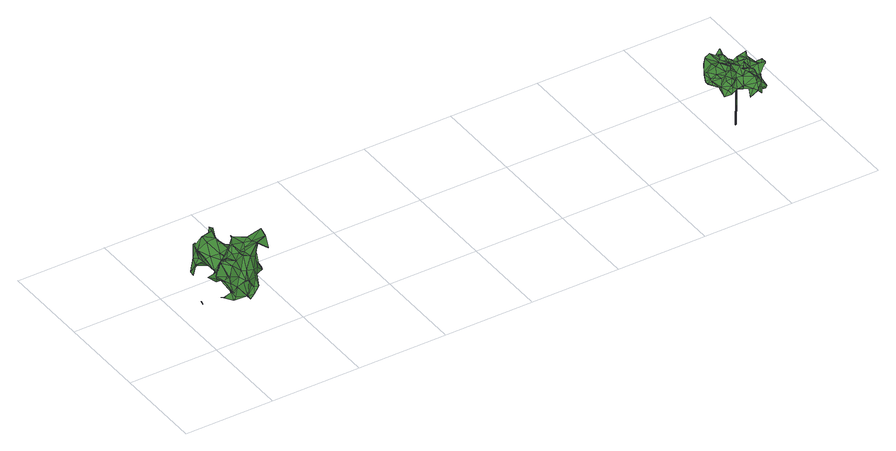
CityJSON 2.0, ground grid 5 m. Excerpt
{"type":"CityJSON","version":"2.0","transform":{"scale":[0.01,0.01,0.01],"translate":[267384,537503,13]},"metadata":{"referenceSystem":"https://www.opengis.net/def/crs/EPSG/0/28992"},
"CityObjects":{
"tree1":{"type":"SolitaryVegetationObject","attributes":{"gtid":655,"crown_width_m":3.95,"crown_median_z":15.3,"crown_r50_m":0.193,"crown_porosity":0.924,"trunk_H_m":2.06,"trunk_DBH_m":0.0752,"trunk_radius_m":0.0376,"trunk_base_height_m":13.24,"original_gtid":"657"},"geometry":[{"type":"Solid","lod":"3","boundaries":[[[[0,1,2]],[[3,4,5]],[[6,7,8]],[[9,10,11]],[[12,13,14]],[[15,16,17]],[[4,18,19]],[[20,21,22]],[[23,24,25]],[[26,27,28]],[[29,28,27]],[[30,31,32]],[[11,24,33]],[[34,35,36]],[[30,37,31]],[[20,22,38]],[[39,40,41]],[[42,43,44]],[[38,45,20]],[[5,46,3]],[[47,48,34]],[[49,50,51]],[[52,53,54]],[[55,56,57]],[[58,59,60]],[[38,58,60]],[[46,61,62]],[[63,64,65]],[[66,67,68]],[[69,52,54]],[[62,70,71]],[[72,73,74]],[[75,76,77]],[[78,79,80]],[[81,12,82]],[[83,84,85]],[[86,8,87]],[[87,8,88]],[[89,90,29]],[[59,58,91]],[[38,92,45]],[[34,93,47]],[[41,40,94]],[[91,58,38]],[[95,17,16]],[[25,17,96]],[[55,57,97]],[[98,99,100]],[[101,15,102]],[[103,104,105]],[[106,107,108]],[[109,110,84]],[[109,84,83]],[[111,90,77]],[[112,113,114]],[[112,114,115]],[[116,27,117]],[[77,118,111]],[[75,64,76]],[[109,119,120]],[[121,122,101]],[[3,18,4]],[[66,123,124]],[[66,124,125]],[[126,127,128]],[[113,112,129]],[[120,119,130]],[[131,19,132]],[[131,132,51]],[[12,133,134]],[[46,112,135]],[[80,42,78]],[[29,136,28]],[[123,108,2]],[[129,112,46]],[[129,46,5]],[[51,132,36]],[[48,35,34]],[[137,35,48]],[[24,11,102]],[[33,102,9]],[[138,139,106]],[[140,141,142]],[[143,142,141]],[[144,53,145]],[[112,115,135]],[[146,147,148]],[[145,53,111]],[[83,85,143]],[[34,36,93]],[[148,2,1]],[[123,2,148]],[[149,12,150]],[[13,12,149]],[[69,121,101]],[[29,90,136]],[[151,136,111]],[[111,136,90]],[[152,133,153]],[[63,154,155]],[[95,96,17]],[[121,156,157]],[[77,158,75]],[[134,159,160]],[[23,25,96]],[[85,84,122]],[[122,84,161]],[[127,137,48]],[[125,124,104]],[[162,67,66]],[[163,67,162]],[[75,89,149]],[[22,91,38]],[[164,165,166]],[[164,166,78]],[[117,26,167]],[[33,69,102]],[[168,169,56]],[[101,122,161]],[[156,54,170]],[[121,54,156]],[[107,2,108]],[[171,172,7]],[[171,173,174]],[[6,174,173]],[[167,175,108]],[[176,79,78]],[[154,177,155]],[[178,179,45]],[[120,110,109]],[[31,110,120]],[[96,180,23]],[[99,181,182]],[[183,99,182]],[[21,179,164]],[[120,184,31]],[[32,31,184]],[[185,130,186]],[[78,42,21]],[[107,146,0]],[[95,146,107]],[[187,188,189]],[[32,181,30]],[[182,181,32]],[[22,82,91]],[[43,156,177]],[[146,95,100]],[[146,100,99]],[[62,190,18]],[[71,190,62]],[[191,165,179]],[[191,179,178]],[[97,168,55]],[[11,33,9]],[[149,116,192]],[[89,116,149]],[[4,131,5]],[[181,193,110]],[[119,186,130]],[[194,195,196]],[[126,197,163]],[[88,129,87]],[[127,48,70]],[[189,106,187]],[[178,160,191]],[[126,198,197]],[[157,156,199]],[[200,150,81]],[[200,81,82]],[[8,86,194]],[[8,194,6]],[[56,169,57]],[[60,92,38]],[[60,59,92]],[[131,51,201]],[[67,163,197]],[[36,132,71]],[[198,88,202]],[[148,1,146]],[[75,149,150]],[[203,51,36]],[[203,49,51]],[[36,35,203]],[[7,172,204]],[[7,204,8]],[[67,73,68]],[[117,167,205]],[[117,205,68]],[[143,185,83]],[[206,86,201]],[[189,95,107]],[[134,207,159]],[[108,123,167]],[[36,71,93]],[[128,127,70]],[[5,87,129]],[[86,87,5]],[[206,201,51]],[[168,56,55]],[[137,208,125]],[[209,14,13]],[[130,184,120]],[[202,88,8]],[[110,193,99]],[[43,177,154]],[[10,102,11]],[[161,15,101]],[[109,186,119]],[[9,102,10]],[[21,42,44]],[[22,21,44]],[[192,116,72]],[[20,45,21]],[[25,24,102]],[[45,179,21]],[[102,17,25]],[[101,102,69]],[[146,1,0]],[[94,40,210]],[[39,210,40]],[[98,100,95]],[[76,118,77]],[[194,211,195]],[[184,195,211]],[[64,155,76]],[[212,137,125]],[[174,130,185]],[[106,189,107]],[[63,155,64]],[[192,209,13]],[[200,44,154]],[[26,28,151]],[[26,151,138]],[[174,213,171]],[[110,214,84]],[[65,64,150]],[[215,98,16]],[[215,16,15]],[[216,33,24]],[[18,132,19]],[[141,140,185]],[[141,185,143]],[[81,150,12]],[[109,83,185]],[[212,217,137]],[[37,30,181]],[[127,208,137]],[[12,218,82]],[[12,178,218]],[[29,27,89]],[[47,71,48]],[[70,48,71]],[[7,6,173]],[[7,173,171]],[[114,219,115]],[[99,212,103]],[[149,192,13]],[[153,133,14]],[[161,214,98]],[[91,92,59]],[[84,214,161]],[[194,86,206]],[[162,125,208]],[[162,66,125]],[[170,54,144]],[[121,69,54]],[[161,215,15]],[[198,220,221]],[[159,207,213]],[[183,217,212]],[[50,49,183]],[[50,183,32]],[[108,175,106]],[[75,150,64]],[[136,151,28]],[[52,222,139]],[[143,85,223]],[[153,41,152]],[[202,204,67]],[[102,15,17]],[[184,196,195]],[[26,138,175]],[[175,167,26]],[[94,134,152]],[[207,134,94]],[[45,218,178]],[[135,61,46]],[[162,126,163]],[[22,224,82]],[[200,82,224]],[[4,19,131]],[[76,145,118]],[[223,165,143]],[[165,142,143]],[[147,104,124]],[[50,206,51]],[[127,126,208]],[[221,220,113]],[[219,113,220]],[[162,208,126]],[[198,67,197]],[[198,202,67]],[[0,2,107]],[[116,89,27]],[[138,106,175]],[[57,169,97]],[[161,98,215]],[[159,213,140]],[[159,140,142]],[[216,24,225]],[[23,225,24]],[[145,111,118]],[[140,213,174]],[[185,140,174]],[[5,226,86]],[[189,216,95]],[[33,216,188]],[[189,188,216]],[[95,16,98]],[[203,35,137]],[[212,99,183]],[[79,43,80]],[[70,62,128]],[[93,71,47]],[[82,218,92]],[[45,92,218]],[[94,152,41]],[[134,133,152]],[[92,91,82]],[[32,184,211]],[[3,62,18]],[[41,73,67]],[[46,62,3]],[[98,214,99]],[[110,99,214]],[[125,104,212]],[[148,124,123]],[[207,171,213]],[[153,209,41]],[[135,219,220]],[[135,220,198]],[[33,188,227]],[[174,6,196]],[[174,196,130]],[[79,176,199]],[[116,117,228]],[[153,14,209]],[[216,225,95]],[[39,229,172]],[[202,8,204]],[[223,176,166]],[[176,78,166]],[[192,72,74]],[[209,192,74]],[[227,139,222]],[[184,130,196]],[[41,74,73]],[[209,74,41]],[[137,217,203]],[[147,230,105]],[[103,105,230]],[[146,230,147]],[[187,227,188]],[[85,122,223]],[[88,221,129]],[[113,129,221]],[[52,69,222]],[[227,69,33]],[[194,196,6]],[[203,217,49]],[[183,49,217]],[[50,32,211]],[[68,231,117]],[[73,231,68]],[[50,211,206]],[[194,206,211]],[[187,139,227]],[[147,105,104]],[[43,42,80]],[[90,158,77]],[[90,89,158]],[[212,104,103]],[[21,164,78]],[[225,180,95]],[[225,23,180]],[[95,180,96]],[[147,124,148]],[[97,169,168]],[[159,142,160]],[[117,27,26]],[[191,142,165]],[[121,223,122]],[[157,223,121]],[[157,176,223]],[[207,39,172]],[[207,94,210]],[[171,207,172]],[[154,44,43]],[[165,164,179]],[[39,41,229]],[[207,210,39]],[[191,160,142]],[[111,53,151]],[[126,61,198]],[[65,154,63]],[[150,154,65]],[[150,200,154]],[[76,155,145]],[[144,145,155]],[[135,198,61]],[[204,172,232]],[[67,204,232]],[[156,43,233]],[[128,61,126]],[[128,62,61]],[[99,103,230]],[[146,99,230]],[[229,41,67]],[[232,172,229]],[[132,190,71]],[[18,190,132]],[[181,99,193]],[[37,181,31]],[[110,31,181]],[[144,177,170]],[[170,177,156]],[[14,133,12]],[[67,232,229]],[[113,219,114]],[[198,221,88]],[[135,115,219]],[[79,199,43]],[[43,199,233]],[[156,233,199]],[[75,158,89]],[[68,205,66]],[[66,205,123]],[[167,123,205]],[[116,228,72]],[[182,32,183]],[[134,160,178]],[[12,134,178]],[[144,155,177]],[[86,226,131]],[[5,131,226]],[[227,222,69]],[[52,139,151]],[[151,139,138]],[[131,201,86]],[[187,106,139]],[[228,117,231]],[[228,231,72]],[[73,72,231]],[[151,53,52]],[[157,199,176]],[[223,166,165]],[[54,53,144]],[[44,200,224]],[[44,224,22]],[[185,186,109]],[[234,235,236]],[[234,236,237]],[[237,236,238]],[[237,238,239]],[[236,235,240]],[[236,240,238]],[[238,240,241]],[[238,241,239]],[[240,235,242]],[[240,242,241]],[[241,242,243]],[[241,243,239]],[[242,235,244]],[[242,244,243]],[[243,244,245]],[[243,245,239]],[[244,235,246]],[[244,246,245]],[[245,246,247]],[[245,247,239]],[[246,235,248]],[[246,248,247]],[[247,248,249]],[[247,249,239]],[[248,235,250]],[[248,250,249]],[[249,250,251]],[[249,251,239]],[[250,235,252]],[[250,252,251]],[[251,252,253]],[[251,253,239]],[[252,235,254]],[[252,254,253]],[[253,254,255]],[[253,255,239]],[[254,235,256]],[[254,256,255]],[[255,256,257]],[[255,257,239]],[[256,235,258]],[[256,258,257]],[[257,258,259]],[[257,259,239]],[[258,235,260]],[[258,260,259]],[[259,260,261]],[[259,261,239]],[[260,235,262]],[[260,262,261]],[[261,262,263]],[[261,263,239]],[[262,235,264]],[[262,264,263]],[[263,264,265]],[[263,265,239]],[[264,235,266]],[[264,266,265]],[[265,266,267]],[[265,267,239]],[[266,235,268]],[[266,268,267]],[[267,268,269]],[[267,269,239]],[[268,235,270]],[[268,270,269]],[[269,270,271]],[[269,271,239]],[[270,235,272]],[[270,272,271]],[[271,272,273]],[[271,273,239]],[[272,235,274]],[[272,274,273]],[[273,274,275]],[[273,275,239]],[[274,235,276]],[[274,276,275]],[[275,276,277]],[[275,277,239]],[[276,235,278]],[[276,278,277]],[[277,278,279]],[[277,279,239]],[[278,235,280]],[[278,280,279]],[[280,235,281]],[[280,281,279]],[[279,281,282]],[[279,282,239]],[[281,235,234]],[[281,234,282]],[[282,234,237]],[[282,237,239]]]]}]},
"tree2":{"type":"SolitaryVegetationObject","attributes":{"gtid":654,"crown_width_m":2.58,"crown_median_z":15.96,"crown_r50_m":0.155,"crown_porosity":0.922,"trunk_H_m":2.9,"trunk_DBH_m":0.0597,"trunk_radius_m":0.0298,"trunk_base_height_m":13.06,"original_gtid":"656"},"geometry":[{"type":"MultiSurface","lod":"3","boundaries":[[[283,284,285]],[[286,287,288]],[[289,290,291]],[[292,293,294]],[[295,296,297]],[[298,299,300]],[[301,302,285]],[[303,304,305]],[[306,307,308]],[[309,308,307]],[[310,311,312]],[[313,314,315]],[[316,317,318]],[[319,320,321]],[[322,323,324]],[[325,326,327]],[[328,329,330]],[[331,324,323]],[[332,333,326]],[[332,326,334]],[[335,336,337]],[[338,339,340]],[[341,342,343]],[[341,343,344]],[[331,323,299]],[[345,346,347]],[[348,349,350]],[[311,351,352]],[[353,334,354]],[[355,356,357]],[[358,356,355]],[[292,359,293]],[[360,361,362]],[[363,286,288]],[[287,364,365]],[[366,367,368]],[[369,368,367]],[[306,308,370]],[[371,372,373]],[[287,374,375]],[[287,375,288]],[[376,352,351]],[[377,378,309]],[[379,380,381]],[[379,381,382]],[[383,358,355]],[[384,385,386]],[[333,384,386]],[[382,381,387]],[[388,389,390]],[[388,390,391]],[[291,392,356]],[[393,346,345]],[[380,379,330]],[[394,395,396]],[[394,382,395]],[[397,398,361]],[[399,400,401]],[[402,403,404]],[[293,359,405]],[[405,359,406]],[[365,374,287]],[[338,407,408]],[[362,361,398]],[[313,315,350]],[[409,388,391]],[[393,409,391]],[[322,373,323]],[[400,410,411]],[[348,412,349]],[[368,289,413]],[[368,387,289]],[[399,338,385]],[[377,414,378]],[[378,414,389]],[[415,365,306]],[[329,343,342]],[[301,416,417]],[[418,303,419]],[[418,419,420]],[[421,413,422]],[[423,286,424]],[[425,426,427]],[[323,372,299]],[[363,288,428]],[[328,343,329]],[[309,370,308]],[[421,429,413]],[[430,413,429]],[[431,325,432]],[[330,433,380]],[[393,434,435]],[[436,437,438]],[[285,439,283]],[[346,396,347]],[[417,440,439]],[[383,325,335]],[[316,441,317]],[[442,366,440]],[[354,443,353]],[[414,443,354]],[[444,445,446]],[[394,328,382]],[[326,447,334]],[[448,449,450]],[[385,400,399]],[[346,393,391]],[[339,331,340]],[[408,407,333]],[[408,333,451]],[[385,317,386]],[[312,367,429]],[[309,307,452]],[[307,453,452]],[[445,454,446]],[[359,454,406]],[[303,450,419]],[[455,456,297]],[[391,457,423]],[[346,391,458]],[[459,429,421]],[[379,328,330]],[[451,332,460]],[[359,292,425]],[[359,425,305]],[[305,304,444]],[[461,375,374]],[[430,366,413]],[[430,440,366]],[[359,305,462]],[[371,463,464]],[[465,416,284]],[[285,284,416]],[[371,336,372]],[[466,300,467]],[[402,290,433]],[[468,442,465]],[[406,454,389]],[[349,460,449]],[[332,449,460]],[[433,330,329]],[[345,347,469]],[[431,470,331]],[[398,311,352]],[[471,334,447]],[[472,393,435]],[[420,443,473]],[[414,473,443]],[[474,475,471]],[[453,306,476]],[[307,306,453]],[[419,450,353]],[[364,476,306]],[[444,446,462]],[[444,462,305]],[[477,455,459]],[[359,462,454]],[[446,454,462]],[[322,436,373]],[[390,475,341]],[[474,402,478]],[[342,478,433]],[[402,433,478]],[[383,326,325]],[[317,326,383]],[[479,442,468]],[[364,306,365]],[[375,480,481]],[[461,480,375]],[[350,349,448]],[[314,425,292]],[[482,426,425]],[[383,335,319]],[[430,439,440]],[[336,335,325]],[[483,484,485]],[[295,297,314]],[[389,388,406]],[[472,406,388]],[[486,466,298]],[[374,343,328]],[[365,343,374]],[[403,487,404]],[[404,487,488]],[[358,421,356]],[[489,375,481]],[[285,302,439]],[[292,295,314]],[[294,295,292]],[[301,417,302]],[[439,302,417]],[[360,283,479]],[[413,366,368]],[[386,326,333]],[[334,353,332]],[[431,299,466]],[[457,490,476]],[[453,476,490]],[[380,491,381]],[[285,416,301]],[[372,323,373]],[[416,465,442]],[[416,442,417]],[[400,411,401]],[[422,413,289]],[[291,421,422]],[[431,467,336]],[[440,417,442]],[[438,373,436]],[[425,313,482]],[[354,492,390]],[[354,390,389]],[[378,453,490]],[[397,360,398]],[[328,493,382]],[[494,382,493]],[[455,495,429]],[[289,496,290]],[[312,429,310]],[[298,300,486]],[[319,486,300]],[[497,498,489]],[[355,357,318]],[[355,318,317]],[[407,401,411]],[[338,401,407]],[[472,388,409]],[[402,474,403]],[[316,403,474]],[[444,499,445]],[[304,499,444]],[[457,476,364]],[[457,364,287]],[[423,457,287]],[[316,318,403]],[[398,360,311]],[[312,311,360]],[[402,404,290]],[[380,433,496]],[[406,472,405]],[[336,467,299]],[[299,372,336]],[[289,291,422]],[[426,482,500]],[[438,500,501]],[[466,467,431]],[[452,377,309]],[[453,377,452]],[[435,294,293]],[[435,502,294]],[[293,405,435]],[[362,312,360]],[[435,434,503]],[[393,503,434]],[[393,472,409]],[[472,435,405]],[[340,331,470]],[[340,470,432]],[[339,338,460]],[[338,340,385]],[[389,377,453]],[[332,450,449]],[[485,450,303]],[[448,450,485]],[[291,504,392]],[[473,414,499]],[[473,499,304]],[[328,396,461]],[[380,496,491]],[[289,491,496]],[[457,391,490]],[[333,407,384]],[[338,399,401]],[[474,471,316]],[[349,449,448]],[[383,466,358]],[[324,460,322]],[[339,460,324]],[[363,428,489]],[[383,319,466]],[[469,376,505]],[[505,345,469]],[[425,314,313]],[[354,334,471]],[[466,299,298]],[[339,324,331]],[[466,319,300]],[[428,375,489]],[[368,369,387]],[[445,499,454]],[[454,499,414]],[[484,506,350]],[[305,506,485]],[[350,506,427]],[[317,383,355]],[[297,456,477]],[[455,297,296]],[[488,504,290]],[[291,290,504]],[[317,441,386]],[[431,331,299]],[[349,322,460]],[[340,432,325]],[[448,485,484]],[[448,484,350]],[[466,421,358]],[[398,507,395]],[[294,502,296]],[[382,494,379]],[[328,379,494]],[[363,489,498]],[[489,481,497]],[[398,497,469]],[[418,420,303]],[[290,496,433]],[[468,508,397]],[[351,311,310]],[[351,310,509]],[[319,459,486]],[[477,321,510]],[[477,510,297]],[[454,414,377]],[[328,461,374]],[[315,314,320]],[[315,320,337]],[[335,337,320]],[[336,325,431]],[[378,389,453]],[[353,443,420]],[[404,488,290]],[[501,500,482]],[[501,482,464]],[[451,460,408]],[[494,493,328]],[[421,466,459]],[[486,459,466]],[[474,341,475]],[[340,327,385]],[[325,327,340]],[[390,341,344]],[[342,341,478]],[[474,478,341]],[[424,497,481]],[[321,320,314]],[[454,377,389]],[[412,348,437]],[[412,437,436]],[[283,360,284]],[[397,284,360]],[[300,299,467]],[[396,346,458]],[[319,477,459]],[[332,451,333]],[[353,420,419]],[[398,352,497]],[[469,352,376]],[[386,441,326]],[[326,441,316]],[[387,491,289]],[[381,491,387]],[[291,356,421]],[[357,392,504]],[[356,392,357]],[[408,460,338]],[[411,410,407]],[[407,410,384]],[[384,410,385]],[[385,410,400]],[[469,507,398]],[[469,347,507]],[[394,396,328]],[[303,473,304]],[[420,473,303]],[[502,509,495]],[[502,495,455]],[[389,414,354]],[[390,344,490]],[[390,490,391]],[[433,329,342]],[[395,507,396]],[[485,303,305]],[[468,397,361]],[[375,428,288]],[[326,316,471]],[[337,464,350]],[[393,376,351]],[[345,505,393]],[[505,376,393]],[[483,485,506]],[[425,506,305]],[[427,506,425]],[[483,506,484]],[[350,464,313]],[[482,313,464]],[[350,315,337]],[[362,398,395]],[[319,321,477]],[[294,296,295]],[[347,396,507]],[[438,437,500]],[[498,497,352]],[[403,318,487]],[[461,396,480]],[[481,480,424]],[[423,424,480]],[[391,423,480]],[[391,480,458]],[[396,458,480]],[[500,437,511]],[[348,511,437]],[[471,492,354]],[[487,318,357]],[[471,512,492]],[[492,512,475]],[[475,512,471]],[[492,475,390]],[[337,336,371]],[[371,464,337]],[[415,513,344]],[[429,495,310]],[[509,310,495]],[[286,423,287]],[[314,297,510]],[[415,306,513]],[[393,351,503]],[[500,511,426]],[[351,509,503]],[[353,450,332]],[[513,306,378]],[[465,508,468]],[[284,397,508]],[[284,508,465]],[[513,378,490]],[[513,490,344]],[[286,363,497]],[[382,369,395]],[[382,387,369]],[[439,514,283]],[[430,514,439]],[[314,510,321]],[[362,395,369]],[[385,327,326]],[[286,497,424]],[[363,498,497]],[[335,320,319]],[[455,477,456]],[[362,367,312]],[[362,369,367]],[[442,367,366]],[[326,471,447]],[[459,455,429]],[[430,429,367]],[[468,361,479]],[[360,479,361]],[[432,470,431]],[[464,463,501]],[[371,373,463]],[[373,438,463]],[[502,455,296]],[[438,501,463]],[[415,344,343]],[[415,343,365]],[[385,326,317]],[[469,497,352]],[[378,370,309]],[[378,306,370]],[[322,349,412]],[[436,322,412]],[[357,504,487]],[[487,504,488]],[[367,514,430]],[[367,442,514]],[[479,514,442]],[[479,283,514]],[[426,511,427]],[[502,503,509]],[[435,503,502]],[[350,511,348]],[[350,427,511]],[[515,516,517]],[[515,517,518]],[[518,517,519]],[[518,519,520]],[[517,516,521]],[[517,521,519]],[[521,516,522]],[[521,522,519]],[[519,522,523]],[[519,523,520]],[[522,516,524]],[[522,524,523]],[[523,524,525]],[[523,525,520]],[[525,524,526]],[[525,526,520]],[[524,516,527]],[[524,527,526]],[[526,527,528]],[[526,528,520]],[[527,516,529]],[[527,529,528]],[[528,529,530]],[[528,530,520]],[[529,516,531]],[[529,531,530]],[[530,531,532]],[[530,532,520]],[[532,531,533]],[[532,533,520]],[[531,516,534]],[[531,534,533]],[[533,534,535]],[[533,535,520]],[[535,534,536]],[[535,536,520]],[[534,516,537]],[[534,537,536]],[[537,516,538]],[[537,538,536]],[[536,538,539]],[[536,539,520]],[[538,516,540]],[[538,540,539]],[[539,540,541]],[[539,541,520]],[[540,516,542]],[[540,542,541]],[[541,542,543]],[[541,543,520]],[[543,542,544]],[[543,544,520]],[[542,516,545]],[[542,545,544]],[[544,545,546]],[[544,546,520]],[[545,516,547]],[[545,547,546]],[[547,516,548]],[[547,548,546]],[[546,548,549]],[[546,549,520]],[[548,516,550]],[[548,550,549]],[[549,550,551]],[[549,551,520]],[[550,516,552]],[[550,552,551]],[[551,552,553]],[[551,553,520]],[[553,552,554]],[[553,554,520]],[[552,516,515]],[[552,515,554]],[[554,515,518]],[[554,518,520]]]}]}
},
"vertices":[
[301,342,365],[301,342,363],[299,325,368],[208,531,231],[231,543,214],[212,505,164],[335,365,143],[288,347,162],[279,399,163],[378,120,396],[380,121,395],[379,121,397],[169,223,219],[153,239,206],[155,239,205],[385,233,326],[371,300,345],[394,239,339],[220,534,235],[233,544,214],[214,161,139],[252,122,157],[200,151,130],[437,277,394],[421,213,395],[422,213,393],[198,211,351],[182,212,294],[186,199,358],[146,191,361],[452,396,223],[445,351,215],[417,400,207],[362,200,385],[302,497,314],[301,479,273],[301,481,273],[460,381,233],[178,206,122],[210,320,157],[197,317,209],[173,288,214],[244,73,171],[242,95,176],[241,95,175],[213,173,147],[172,477,197],[284,507,322],[269,458,333],[340,447,231],[344,440,225],[314,473,224],[277,190,347],[235,145,302],[260,133,298],[79,259,107],[81,259,107],[82,248,93],[171,223,116],[170,223,117],[172,223,117],[181,435,216],[203,471,269],[168,97,222],[158,99,231],[157,99,229],[234,321,256],[195,318,209],[211,292,240],[314,180,337],[213,461,319],[270,489,304],[132,279,219],[173,288,216],[132,278,218],[130,134,285],[150,105,280],[147,112,315],[281,97,171],[281,96,173],[245,72,171],[217,183,193],[204,180,161],[412,237,199],[401,245,219],[401,209,201],[257,430,170],[227,428,160],[226,427,161],[123,195,280],[142,181,357],[176,206,123],[177,206,124],[284,509,314],[248,271,229],[373,305,351],[436,277,392],[82,247,94],[375,322,304],[385,362,281],[375,324,305],[355,202,302],[362,200,383],[344,318,236],[292,296,248],[335,288,243],[263,268,371],[299,325,370],[252,278,356],[415,266,191],[428,305,233],[188,146,345],[138,448,147],[139,448,146],[127,402,156],[126,402,157],[152,229,275],[178,254,297],[149,112,315],[411,296,180],[426,324,197],[305,137,284],[352,179,252],[265,271,318],[270,287,257],[253,359,266],[161,421,283],[193,429,347],[164,453,288],[193,470,148],[390,304,156],[256,499,217],[264,504,225],[177,251,226],[226,236,232],[155,426,194],[169,185,360],[263,417,318],[236,229,348],[267,214,351],[312,298,191],[358,282,199],[321,217,216],[364,217,175],[233,96,273],[212,127,283],[337,329,330],[315,277,297],[301,279,320],[132,202,256],[157,175,254],[218,165,354],[189,258,232],[165,258,214],[191,112,242],[186,103,248],[251,99,263],[313,137,235],[159,146,295],[254,251,231],[232,221,229],[346,241,264],[207,374,256],[184,377,248],[295,120,196],[314,177,184],[315,111,197],[198,256,312],[80,258,107],[83,248,94],[244,96,268],[265,272,149],[210,321,156],[301,330,163],[304,321,167],[234,254,355],[316,110,198],[225,102,259],[218,184,193],[258,130,180],[436,278,393],[445,380,240],[427,380,224],[365,400,249],[403,355,204],[378,283,166],[400,287,173],[293,241,338],[326,256,335],[336,278,349],[226,474,239],[274,177,230],[131,277,219],[396,359,227],[323,384,171],[363,354,225],[368,324,191],[183,377,243],[186,403,216],[295,120,198],[220,152,206],[265,427,215],[219,389,230],[303,466,261],[246,337,174],[223,264,264],[313,428,215],[264,272,151],[213,417,314],[149,265,213],[238,330,208],[336,398,206],[305,369,268],[266,272,150],[395,289,233],[355,271,341],[370,256,356],[305,414,248],[206,181,161],[128,402,157],[156,426,192],[179,431,195],[280,195,347],[336,160,230],[214,160,140],[435,277,393],[221,454,214],[308,227,336],[176,251,228],[209,321,157],[374,323,304],[188,258,233],[210,322,157],[285,130,202],[279,295,24],[275,295,24],[279,296,24],[278,292,230],[278,293,230],[274,292,230],[278,297,24],[277,294,230],[278,298,24],[277,295,230],[277,298,24],[276,295,230],[276,299,24],[275,296,230],[275,299,24],[274,296,230],[274,299,24],[273,296,230],[273,298,24],[272,295,230],[272,298,24],[271,295,230],[272,297,24],[271,294,230],[271,296,24],[270,293,230],[271,295,24],[270,292,230],[271,294,24],[270,291,230],[272,293,24],[271,290,230],[272,292,24],[271,289,230],[273,292,24],[272,289,230],[274,291,24],[273,289,230],[275,291,24],[274,289,230],[276,291,24],[275,289,230],[277,292,24],[276,289,230],[278,292,24],[277,290,230],[278,293,24],[279,294,24],[278,291,230],
[3142,93,377],[3142,92,377],[3104,105,404],[3217,127,218],[3246,153,262],[3256,130,212],[3213,200,351],[3218,240,352],[3209,226,350],[3048,177,213],[3074,148,235],[3074,148,236],[3068,177,242],[3096,174,252],[3095,183,256],[3098,201,362],[3060,246,371],[3098,201,361],[3104,105,406],[3107,113,401],[3112,306,225],[3114,259,188],[3087,255,196],[3230,239,221],[3228,234,207],[3229,235,207],[3195,222,183],[3132,128,277],[3184,98,293],[3185,115,318],[3032,264,257],[3046,205,257],[3071,240,275],[3161,271,331],[3144,298,331],[3161,271,332],[3108,217,327],[3083,222,299],[3083,220,299],[3031,337,315],[3029,322,366],[3030,323,366],[3088,288,341],[3135,297,323],[3110,324,318],[3245,166,305],[3238,202,309],[3282,200,325],[3051,315,388],[3110,305,302],[3127,339,324],[3150,289,273],[3103,252,298],[3062,276,329],[3059,266,289],[3099,347,329],[3078,321,353],[3079,321,354],[3183,181,298],[3237,203,309],[3225,203,280],[3204,221,272],[3163,96,266],[3169,143,294],[3185,98,293],[3037,298,282],[3053,301,289],[3049,266,272],[3163,96,267],[3176,72,265],[3150,289,272],[3143,255,258],[3148,253,346],[3159,238,344],[3175,260,353],[3134,222,353],[3049,177,212],[3173,76,350],[3174,75,350],[3209,108,327],[3217,127,217],[3238,211,256],[3239,211,256],[3157,147,366],[3167,141,338],[3188,171,344],[3223,147,363],[3228,235,207],[3028,301,291],[3045,288,344],[3013,304,298],[3247,153,263],[3258,123,231],[3142,88,227],[3185,223,214],[3185,224,215],[3282,171,326],[3280,201,336],[3270,154,353],[3270,154,352],[3129,262,334],[3136,341,336],[3137,327,340],[3141,322,335],[3223,147,364],[3131,188,265],[3156,217,227],[3160,201,275],[3182,176,277],[3173,234,338],[3151,115,262],[3220,159,325],[3210,108,327],[3215,142,302],[3173,74,350],[3204,85,307],[3135,341,336],[3143,366,348],[3119,358,331],[3218,250,344],[3193,268,351],[3227,263,365],[3088,163,238],[3095,193,230],[3119,359,330],[3099,347,328],[3131,156,275],[3143,366,347],[3143,367,347],[3028,302,291],[3181,175,348],[3161,250,225],[3223,236,250],[3140,101,394],[3136,110,396],[3113,307,225],[3113,306,225],[3114,306,225],[3154,202,342],[3188,189,343],[3228,145,268],[3217,111,239],[3052,233,234],[3008,264,251],[3032,264,256],[3256,129,213],[3138,151,320],[3156,147,366],[3078,267,370],[3085,284,376],[3252,215,321],[3127,131,275],[3103,146,257],[3013,304,297],[3006,292,292],[3005,292,293],[3119,115,392],[3148,158,398],[3144,298,330],[3158,112,386],[3143,255,257],[3120,256,172],[3131,251,161],[3131,251,160],[3134,277,272],[3090,270,289],[3093,292,296],[3133,277,272],[3110,324,317],[3195,221,182],[3185,223,215],[3124,239,200],[3109,162,315],[3130,187,265],[3215,204,271],[3206,153,299],[3120,181,327],[3076,314,321],[3228,145,270],[3120,255,172],[3006,292,293],[3027,271,271],[3164,91,388],[3108,214,363],[3060,246,370],[3171,88,375],[3176,73,265],[3083,284,376],[3130,245,303],[3101,162,251],[3120,255,242],[3173,234,336],[3144,202,300],[3223,235,250],[3113,210,276],[3209,226,349],[3170,88,374],[3228,145,269],[3218,111,239],[3008,263,252],[3074,230,266],[3071,240,274],[3120,255,243],[3098,199,360],[3193,268,352],[3227,263,366],[3218,111,238],[3204,221,270],[3256,171,335],[3128,199,267],[3256,170,335],[3270,169,330],[3127,131,276],[3250,210,326],[3205,83,232],[3205,83,231],[3124,241,200],[2999,269,265],[2998,268,265],[3103,146,258],[3117,113,272],[3207,234,351],[3142,88,226],[3052,233,235],[3208,96,305],[3170,88,375],[3117,113,273],[3085,214,271],[3028,272,266],[3113,210,275],[3222,236,250],[3157,112,386],[3128,195,6],[3125,195,6],[3128,196,6],[3143,211,295],[3143,212,295],[3140,211,296],[3128,197,6],[3127,197,6],[3142,213,295],[3126,198,6],[3142,214,295],[3141,214,295],[3125,198,6],[3140,214,295],[3124,198,6],[3139,214,295],[3123,197,6],[3139,213,295],[3138,213,296],[3122,196,6],[3138,212,296],[3137,211,296],[3122,195,6],[3122,194,6],[3138,210,296],[3123,193,6],[3138,209,296],[3124,192,6],[3139,208,296],[3140,208,296],[3125,192,6],[3141,208,296],[3126,192,6],[3127,192,6],[3142,208,296],[3127,193,6],[3143,209,296],[3128,194,6],[3143,209,295],[3143,210,295]
]}
